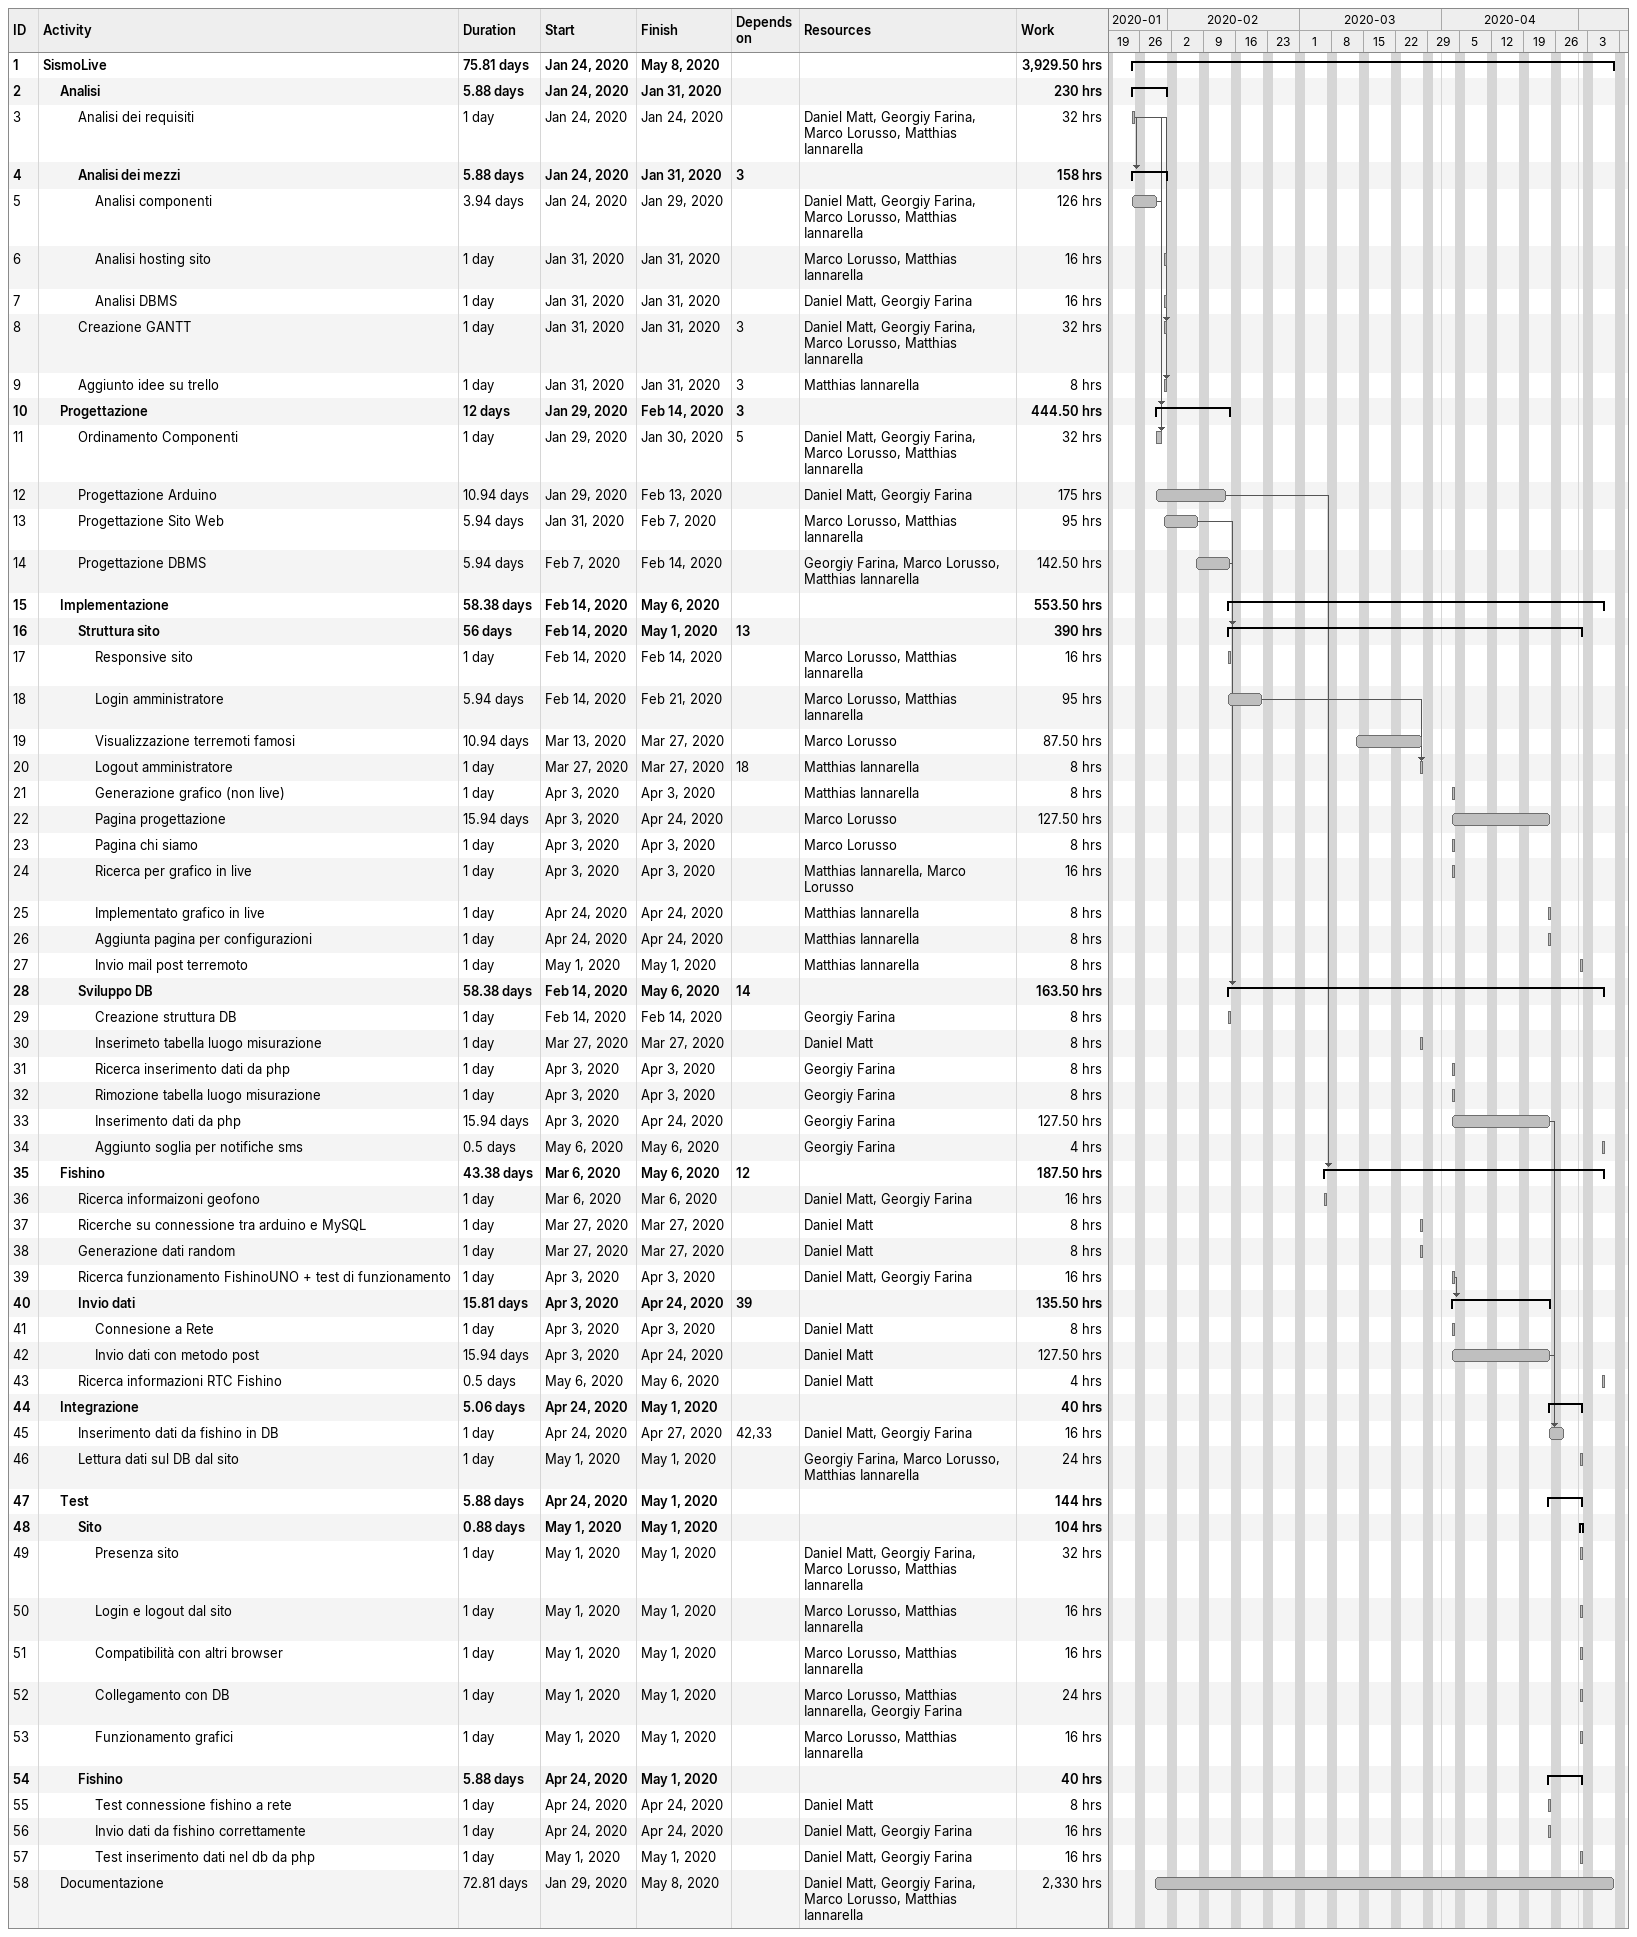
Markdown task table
| ID | Level | Task | Duration | Start | Finish | Predecessors | Resources | Work (h) |
|---|---|---|---|---|---|---|---|---|
| 1 | 1 | **SismoLive** | 75.81d | 2020-01-24 | 2020-05-08 |  |  | 3929.50 |
| 2 | 2 | **Analisi** | 5.88d | 2020-01-24 | 2020-01-31 |  |  | 230 |
| 3 | 3 | Analisi dei requisiti | 1d | 2020-01-24 | 2020-01-24 |  | Daniel Matt, Georgiy Farina, Marco Lorusso, Matthias Iannarella | 32 |
| 4 | 3 | **Analisi dei mezzi** | 5.88d | 2020-01-24 | 2020-01-31 | 3 |  | 158 |
| 5 | 4 | Analisi componenti | 3.94d | 2020-01-24 | 2020-01-29 |  | Daniel Matt, Georgiy Farina, Marco Lorusso, Matthias Iannarella | 126 |
| 6 | 4 | Analisi hosting sito | 1d | 2020-01-31 | 2020-01-31 |  | Marco Lorusso, Matthias Iannarella | 16 |
| 7 | 4 | Analisi DBMS | 1d | 2020-01-31 | 2020-01-31 |  | Daniel Matt, Georgiy Farina | 16 |
| 8 | 3 | Creazione GANTT | 1d | 2020-01-31 | 2020-01-31 | 3 | Daniel Matt, Georgiy Farina, Marco Lorusso, Matthias Iannarella | 32 |
| 9 | 3 | Aggiunto idee su trello | 1d | 2020-01-31 | 2020-01-31 | 3 | Matthias Iannarella | 8 |
| 10 | 2 | **Progettazione** | 12d | 2020-01-29 | 2020-02-14 | 3 |  | 444.50 |
| 11 | 3 | Ordinamento Componenti | 1d | 2020-01-29 | 2020-01-30 | 5 | Daniel Matt, Georgiy Farina, Marco Lorusso, Matthias Iannarella | 32 |
| 12 | 3 | Progettazione Arduino | 10.94d | 2020-01-29 | 2020-02-13 |  | Daniel Matt, Georgiy Farina | 175 |
| 13 | 3 | Progettazione Sito Web | 5.94d | 2020-01-31 | 2020-02-07 |  | Marco Lorusso, Matthias Iannarella | 95 |
| 14 | 3 | Progettazione DBMS | 5.94d | 2020-02-07 | 2020-02-14 |  | Georgiy Farina, Marco Lorusso, Matthias Iannarella | 142.50 |
| 15 | 2 | **Implementazione** | 58.38d | 2020-02-14 | 2020-05-06 |  |  | 553.50 |
| 16 | 3 | **Struttura sito** | 56d | 2020-02-14 | 2020-05-01 | 13 |  | 390 |
| 17 | 4 | Responsive sito | 1d | 2020-02-14 | 2020-02-14 |  | Marco Lorusso, Matthias Iannarella | 16 |
| 18 | 4 | Login amministratore | 5.94d | 2020-02-14 | 2020-02-21 |  | Marco Lorusso, Matthias Iannarella | 95 |
| 19 | 4 | Visualizzazione terremoti famosi | 10.94d | 2020-03-13 | 2020-03-27 |  | Marco Lorusso | 87.50 |
| 20 | 4 | Logout amministratore | 1d | 2020-03-27 | 2020-03-27 | 18 | Matthias Iannarella | 8 |
| 21 | 4 | Generazione grafico (non live) | 1d | 2020-04-03 | 2020-04-03 |  | Matthias Iannarella | 8 |
| 22 | 4 | Pagina progettazione | 15.94d | 2020-04-03 | 2020-04-24 |  | Marco Lorusso | 127.50 |
| 23 | 4 | Pagina chi siamo | 1d | 2020-04-03 | 2020-04-03 |  | Marco Lorusso | 8 |
| 24 | 4 | Ricerca per grafico in live | 1d | 2020-04-03 | 2020-04-03 |  | Matthias Iannarella, Marco Lorusso | 16 |
| 25 | 4 | Implementato grafico in live | 1d | 2020-04-24 | 2020-04-24 |  | Matthias Iannarella | 8 |
| 26 | 4 | Aggiunta pagina per configurazioni | 1d | 2020-04-24 | 2020-04-24 |  | Matthias Iannarella | 8 |
| 27 | 4 | Invio mail post terremoto | 1d | 2020-05-01 | 2020-05-01 |  | Matthias Iannarella | 8 |
| 28 | 3 | **Sviluppo DB** | 58.38d | 2020-02-14 | 2020-05-06 | 14 |  | 163.50 |
| 29 | 4 | Creazione struttura DB | 1d | 2020-02-14 | 2020-02-14 |  | Georgiy Farina | 8 |
| 30 | 4 | Inserimeto tabella luogo misurazione | 1d | 2020-03-27 | 2020-03-27 |  | Daniel Matt | 8 |
| 31 | 4 | Ricerca inserimento dati da php | 1d | 2020-04-03 | 2020-04-03 |  | Georgiy Farina | 8 |
| 32 | 4 | Rimozione tabella luogo misurazione | 1d | 2020-04-03 | 2020-04-03 |  | Georgiy Farina | 8 |
| 33 | 4 | Inserimento dati da php | 15.94d | 2020-04-03 | 2020-04-24 |  | Georgiy Farina | 127.50 |
| 34 | 4 | Aggiunto soglia per notifiche sms | 0.5d | 2020-05-06 | 2020-05-06 |  | Georgiy Farina | 4 |
| 35 | 2 | **Fishino** | 43.38d | 2020-03-06 | 2020-05-06 | 12 |  | 187.50 |
| 36 | 3 | Ricerca informaizoni geofono | 1d | 2020-03-06 | 2020-03-06 |  | Daniel Matt, Georgiy Farina | 16 |
| 37 | 3 | Ricerche su connessione tra arduino e MySQL | 1d | 2020-03-27 | 2020-03-27 |  | Daniel Matt | 8 |
| 38 | 3 | Generazione dati random | 1d | 2020-03-27 | 2020-03-27 |  | Daniel Matt | 8 |
| 39 | 3 | Ricerca funzionamento FishinoUNO + test di funzionamento | 1d | 2020-04-03 | 2020-04-03 |  | Daniel Matt, Georgiy Farina | 16 |
| 40 | 3 | **Invio dati** | 15.81d | 2020-04-03 | 2020-04-24 | 39 |  | 135.50 |
| 41 | 4 | Connesione a Rete | 1d | 2020-04-03 | 2020-04-03 |  | Daniel Matt | 8 |
| 42 | 4 | Invio dati con metodo post | 15.94d | 2020-04-03 | 2020-04-24 |  | Daniel Matt | 127.50 |
| 43 | 3 | Ricerca informazioni RTC Fishino | 0.5d | 2020-05-06 | 2020-05-06 |  | Daniel Matt | 4 |
| 44 | 2 | **Integrazione** | 5.06d | 2020-04-24 | 2020-05-01 |  |  | 40 |
| 45 | 3 | Inserimento dati da fishino in DB | 1d | 2020-04-24 | 2020-04-27 | 42, 33 | Daniel Matt, Georgiy Farina | 16 |
| 46 | 3 | Lettura dati sul DB dal sito | 1d | 2020-05-01 | 2020-05-01 |  | Georgiy Farina, Marco Lorusso, Matthias Iannarella | 24 |
| 47 | 2 | **Test** | 5.88d | 2020-04-24 | 2020-05-01 |  |  | 144 |
| 48 | 3 | **Sito** | 0.88d | 2020-05-01 | 2020-05-01 |  |  | 104 |
| 49 | 4 | Presenza sito | 1d | 2020-05-01 | 2020-05-01 |  | Daniel Matt, Georgiy Farina, Marco Lorusso, Matthias Iannarella | 32 |
| 50 | 4 | Login e logout dal sito | 1d | 2020-05-01 | 2020-05-01 |  | Marco Lorusso, Matthias Iannarella | 16 |
| 51 | 4 | Compatibilità con altri browser | 1d | 2020-05-01 | 2020-05-01 |  | Marco Lorusso, Matthias Iannarella | 16 |
| 52 | 4 | Collegamento con DB | 1d | 2020-05-01 | 2020-05-01 |  | Marco Lorusso, Matthias Iannarella, Georgiy Farina | 24 |
| 53 | 4 | Funzionamento grafici | 1d | 2020-05-01 | 2020-05-01 |  | Marco Lorusso, Matthias Iannarella | 16 |
| 54 | 3 | **Fishino** | 5.88d | 2020-04-24 | 2020-05-01 |  |  | 40 |
| 55 | 4 | Test connessione fishino a rete | 1d | 2020-04-24 | 2020-04-24 |  | Daniel Matt | 8 |
| 56 | 4 | Invio dati da fishino correttamente | 1d | 2020-04-24 | 2020-04-24 |  | Daniel Matt, Georgiy Farina | 16 |
| 57 | 4 | Test inserimento dati nel db da php | 1d | 2020-05-01 | 2020-05-01 |  | Daniel Matt, Georgiy Farina | 16 |
| 58 | 2 | Documentazione | 72.81d | 2020-01-29 | 2020-05-08 |  | Daniel Matt, Georgiy Farina, Marco Lorusso, Matthias Iannarella | 2330 |
